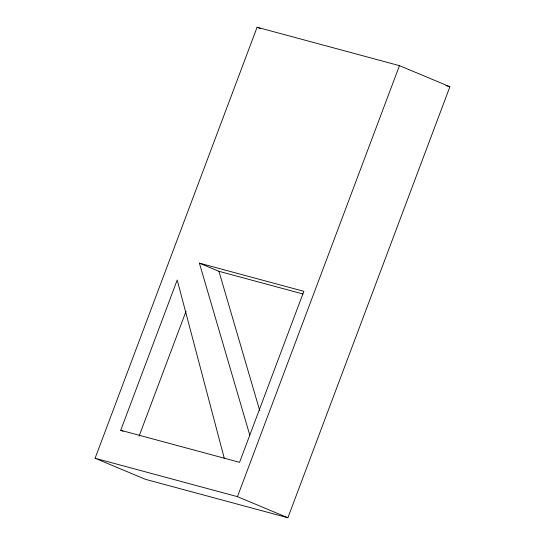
<?xml version="1.0" encoding="UTF-8"?>
<svg xmlns="http://www.w3.org/2000/svg" width="545" height="545" viewBox="0 0 545 545"><rect width="100%" height="100%" fill="white"/><g stroke="black" fill="none" stroke-linecap="round" stroke-linejoin="round"><path stroke-width="0.82" d="M95.089 458.263L257.097 27.25L399.465 65.645L449.911 86.737L287.903 517.75L145.535 479.355L95.089 458.263L237.457 496.659L287.903 517.75M123.047 431.252L120.731 430.284L177.214 280.007L224.247 458.202M139.091 436.116L186.015 311.29M237.457 496.659L399.465 65.645M445.817 85.633L449.911 86.737M249.787 435.162L199.395 263.14L303.851 291.316L239.568 462.33L120.731 430.284M199.395 263.14L218.933 271.308L302.986 293.98M257.097 27.25L260.203 28.551M218.933 271.308L259.767 410.719"/></g></svg>
